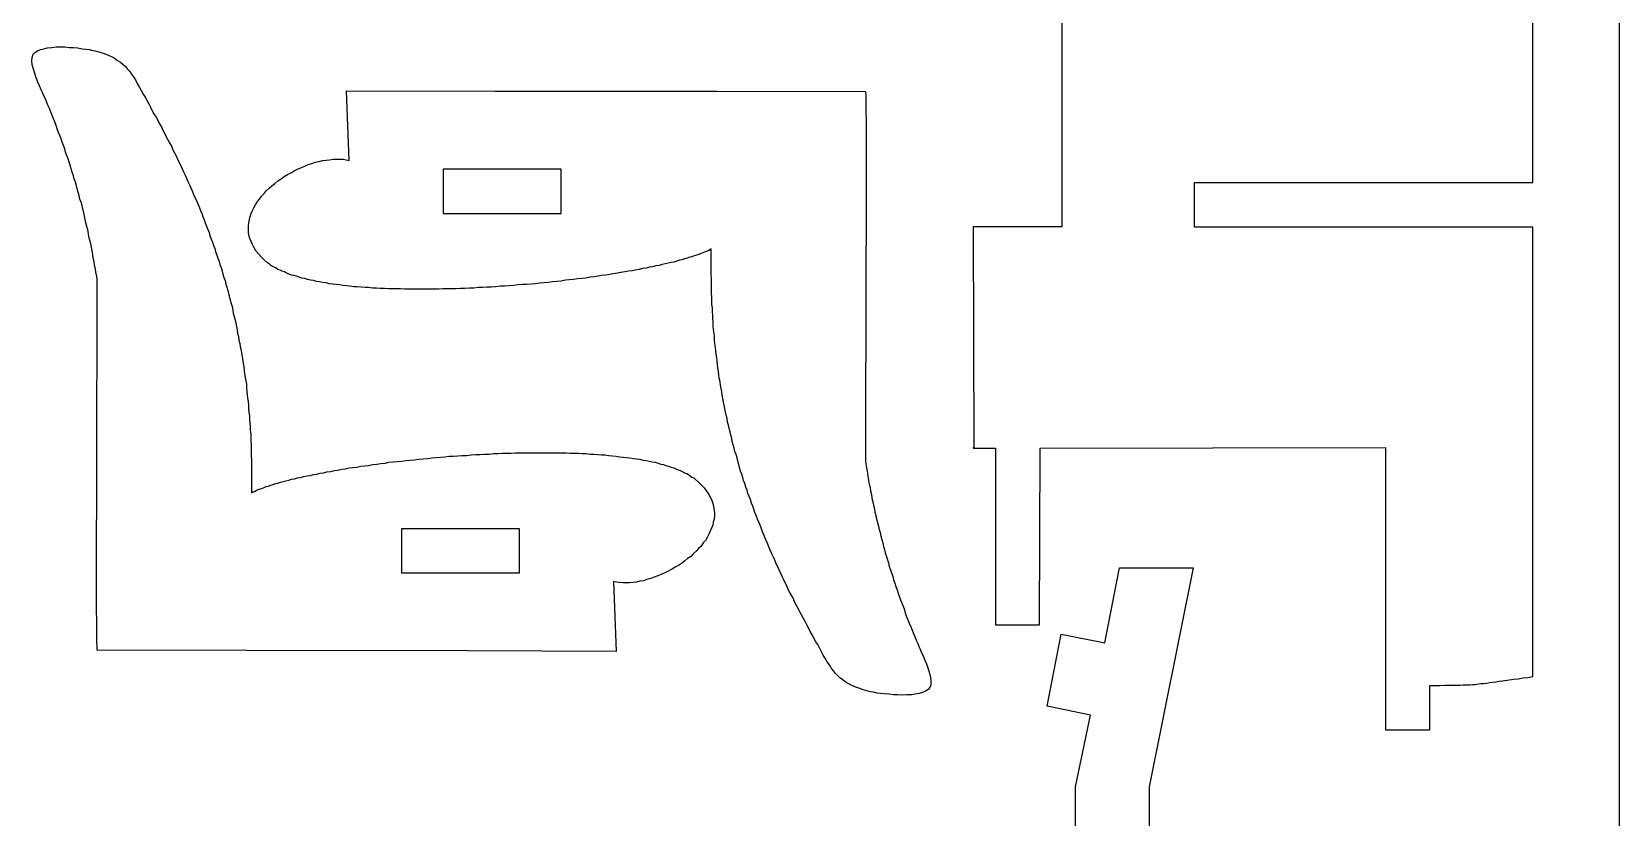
# Model space of a CAD drawing. Extents: x 11 to 591, y 39 to 419.
# Drawn here: x 209.7 to 301.2, y 324.5 to 369.8 of the extents above; entities that cross this region are included whole.
import ezdxf

# ---------------------------------------------------------------- set-up
doc = ezdxf.new("R2010")
doc.units = 0
doc.layers.get('0').update_dxf_attribs({"linetype": 'CONTINUOUS'})

msp = doc.modelspace()

# ---------------------------------------------------------------- linework, layer by layer
at = {"color": 5}
msp.add_line((301.215419, 418.930266), (301.215419, 38.955266), dxfattribs=at)
at = {"color": 3}
for p, q in [((269.065419, 386.580266), (269.065419, 358.530266)), ((296.240419, 361.080266), (296.240419, 384.005266)), ((209.665419, 368.105266), (209.690419, 368.305266)), ((209.690419, 367.880266), (209.665419, 368.105266)), ((209.690419, 368.305266), (209.740419, 368.480266)), ((209.740419, 368.480266), (209.840419, 368.580266)), ((209.840419, 368.580266), (209.990419, 368.680266)), ((209.990419, 368.680266), (210.165419, 368.755266)), ((210.165419, 368.755266), (210.365419, 368.805266)), ((210.365419, 368.805266), (210.565419, 368.855266)), ((210.565419, 368.855266), (210.815419, 368.880266)), ((210.815419, 368.880266), (211.065419, 368.905266)), ((211.065419, 368.905266), (211.315419, 368.905266)), ((211.315419, 368.905266), (211.565419, 368.905266)), ((211.565419, 368.905266), (211.815419, 368.880266)), ((211.815419, 368.880266), (212.065419, 368.880266)), ((212.065419, 368.880266), (212.315419, 368.855266)), ((212.315419, 368.855266), (212.565419, 368.805266)), ((212.565419, 368.805266), (212.790419, 368.780266)), ((212.790419, 368.780266), (212.990419, 368.755266)), ((212.990419, 368.755266), (213.165419, 368.705266)), ((213.165419, 368.705266), (213.315419, 368.680266)), ((213.315419, 368.680266), (213.590419, 368.605266)), ((213.590419, 368.605266), (213.840419, 368.530266)), ((213.840419, 368.530266), (214.065419, 368.430266)), ((214.065419, 368.430266), (214.265419, 368.355266)), ((214.265419, 368.355266), (214.440419, 368.255266)), ((214.440419, 368.255266), (214.615419, 368.130266)), ((214.615419, 368.130266), (214.790419, 368.030266)), ((209.765419, 367.630266), (209.690419, 367.880266)), ((209.840419, 367.380266), (209.765419, 367.630266)), ((209.915419, 367.130266), (209.840419, 367.380266)), ((210.015419, 366.880266), (209.915419, 367.130266)), ((214.790419, 368.030266), (214.915419, 367.905266)), ((214.915419, 367.905266), (215.065419, 367.780266)), ((215.065419, 367.780266), (215.190419, 367.630266)), ((215.190419, 367.630266), (215.315419, 367.480266)), ((215.315419, 367.480266), (215.415419, 367.330266)), ((215.415419, 367.330266), (215.540419, 367.180266)), ((215.540419, 367.180266), (215.640419, 367.005266)), ((210.115419, 366.655266), (210.015419, 366.880266)), ((210.215419, 366.430266), (210.115419, 366.655266)), ((210.290419, 366.280266), (210.215419, 366.430266)), ((210.340419, 366.130266), (210.290419, 366.280266)), ((215.640419, 367.005266), (215.740419, 366.805266)), ((215.740419, 366.805266), (215.865419, 366.605266)), ((215.865419, 366.605266), (216.090419, 366.180266)), ((227.965419, 362.355266), (227.815419, 366.380266)), ((227.815419, 366.380266), (236.390419, 366.355266)), ((236.390419, 366.355266), (249.165419, 366.355266)), ((249.165419, 366.355266), (257.740419, 366.330266)), ((257.740419, 366.330266), (257.765419, 366.105266)), ((210.440419, 365.955266), (210.340419, 366.130266)), ((210.515419, 365.755266), (210.440419, 365.955266)), ((210.590419, 365.555266), (210.515419, 365.755266)), ((210.690419, 365.355266), (210.590419, 365.555266)), ((210.765419, 365.155266), (210.690419, 365.355266)), ((216.090419, 366.180266), (216.215419, 366.005266)), ((216.215419, 366.005266), (216.315419, 365.805266)), ((216.315419, 365.805266), (216.415419, 365.630266)), ((216.415419, 365.630266), (216.515419, 365.430266)), ((216.515419, 365.430266), (216.615419, 365.230266)), ((257.765419, 366.105266), (257.765419, 365.880266)), ((257.765419, 365.880266), (257.765419, 365.680266)), ((257.765419, 365.680266), (257.765419, 365.480266)), ((257.765419, 365.480266), (257.765419, 365.255266)), ((210.840419, 364.955266), (210.765419, 365.155266)), ((210.915419, 364.755266), (210.840419, 364.955266)), ((210.990419, 364.580266), (210.915419, 364.755266)), ((211.065419, 364.380266), (210.990419, 364.580266)), ((211.140419, 364.180266), (211.065419, 364.380266)), ((216.615419, 365.230266), (216.715419, 365.055266)), ((216.715419, 365.055266), (216.840419, 364.855266)), ((216.840419, 364.855266), (216.940419, 364.680266)), ((216.940419, 364.680266), (217.040419, 364.480266)), ((217.040419, 364.480266), (217.140419, 364.305266)), ((257.765419, 365.255266), (257.765419, 365.055266)), ((257.765419, 365.055266), (257.790419, 364.855266)), ((257.790419, 364.855266), (257.790419, 364.630266)), ((257.790419, 364.630266), (257.790419, 364.430266)), ((257.790419, 364.430266), (257.790419, 364.230266)), ((211.215419, 363.980266), (211.140419, 364.180266)), ((211.290419, 363.805266), (211.215419, 363.980266)), ((211.365419, 363.605266), (211.290419, 363.805266)), ((211.415419, 363.405266), (211.365419, 363.605266)), ((217.140419, 364.305266), (217.215419, 364.105266)), ((217.215419, 364.105266), (217.315419, 363.930266)), ((217.315419, 363.930266), (217.415419, 363.730266)), ((217.415419, 363.730266), (217.515419, 363.555266)), ((217.515419, 363.555266), (217.615419, 363.380266)), ((257.790419, 364.230266), (257.790419, 364.005266)), ((257.790419, 364.005266), (257.790419, 363.805266)), ((257.790419, 363.805266), (257.790419, 363.605266)), ((257.790419, 363.605266), (257.790419, 363.380266)), ((211.490419, 363.230266), (211.415419, 363.405266)), ((211.565419, 363.030266), (211.490419, 363.230266)), ((211.615419, 362.830266), (211.565419, 363.030266)), ((211.690419, 362.655266), (211.615419, 362.830266)), ((211.765419, 362.455266), (211.690419, 362.655266)), ((217.615419, 363.380266), (217.715419, 363.180266)), ((217.715419, 363.180266), (217.790419, 363.005266)), ((217.790419, 363.005266), (217.890419, 362.805266)), ((217.890419, 362.805266), (217.990419, 362.630266)), ((217.990419, 362.630266), (218.065419, 362.430266)), ((257.790419, 363.380266), (257.790419, 363.180266)), ((257.790419, 363.180266), (257.790419, 362.755266)), ((257.790419, 362.755266), (257.790419, 362.355266)), ((211.815419, 362.255266), (211.765419, 362.455266)), ((211.890419, 362.080266), (211.815419, 362.255266)), ((211.940419, 361.880266), (211.890419, 362.080266)), ((211.990419, 361.680266), (211.940419, 361.880266)), ((212.065419, 361.480266), (211.990419, 361.680266)), ((218.065419, 362.430266), (218.165419, 362.255266)), ((218.165419, 362.255266), (218.240419, 362.080266)), ((218.240419, 362.080266), (218.340419, 361.880266)), ((218.340419, 361.880266), (218.415419, 361.705266)), ((218.415419, 361.705266), (218.515419, 361.505266)), ((224.415419, 361.555266), (224.615419, 361.655266)), ((224.615419, 361.655266), (224.790419, 361.755266)), ((224.790419, 361.755266), (224.990419, 361.855266)), ((224.990419, 361.855266), (225.215419, 361.955266)), ((225.215419, 361.955266), (225.415419, 362.030266)), ((225.415419, 362.030266), (225.615419, 362.130266)), ((225.615419, 362.130266), (225.815419, 362.180266)), ((225.815419, 362.180266), (226.015419, 362.255266)), ((226.015419, 362.255266), (226.240419, 362.305266)), ((226.240419, 362.305266), (226.440419, 362.355266)), ((226.440419, 362.355266), (226.640419, 362.380266)), ((226.640419, 362.380266), (226.840419, 362.405266)), ((226.840419, 362.405266), (227.040419, 362.430266)), ((227.040419, 362.430266), (227.240419, 362.430266)), ((227.240419, 362.430266), (227.415419, 362.430266)), ((227.415419, 362.430266), (227.615419, 362.430266)), ((227.615419, 362.430266), (227.790419, 362.405266)), ((227.790419, 362.405266), (227.965419, 362.355266)), ((257.790419, 362.355266), (257.790419, 362.130266)), ((257.790419, 362.130266), (257.790419, 361.705266)), ((257.790419, 361.705266), (257.790419, 361.305266)), ((212.115419, 361.305266), (212.065419, 361.480266)), ((212.190419, 361.105266), (212.115419, 361.305266)), ((212.240419, 360.905266), (212.190419, 361.105266)), ((212.290419, 360.730266), (212.240419, 360.905266)), ((212.340419, 360.530266), (212.290419, 360.730266)), ((218.515419, 361.505266), (218.590419, 361.330266)), ((218.590419, 361.330266), (218.665419, 361.155266)), ((218.665419, 361.155266), (218.765419, 360.955266)), ((218.765419, 360.955266), (218.840419, 360.780266)), ((218.840419, 360.780266), (218.915419, 360.605266)), ((223.190419, 360.605266), (223.365419, 360.755266)), ((223.365419, 360.755266), (223.515419, 360.905266)), ((223.515419, 360.905266), (223.690419, 361.030266)), ((223.690419, 361.030266), (223.865419, 361.180266)), ((223.865419, 361.180266), (224.040419, 361.305266)), ((224.040419, 361.305266), (224.215419, 361.430266)), ((224.215419, 361.430266), (224.415419, 361.555266)), ((257.790419, 361.305266), (257.790419, 360.680266)), ((276.715419, 358.505266), (276.715419, 361.080266)), ((276.715419, 361.080266), (296.240419, 361.080266)), ((212.390419, 360.330266), (212.340419, 360.530266)), ((212.440419, 360.130266), (212.390419, 360.330266)), ((212.515419, 359.955266), (212.440419, 360.130266)), ((212.565419, 359.755266), (212.515419, 359.955266)), ((218.915419, 360.605266), (218.990419, 360.405266)), ((218.990419, 360.405266), (219.065419, 360.230266)), ((219.065419, 360.230266), (219.165419, 360.055266)), ((219.165419, 360.055266), (219.240419, 359.855266)), ((219.240419, 359.855266), (219.315419, 359.680266)), ((222.465419, 359.630266), (222.565419, 359.805266)), ((222.565419, 359.805266), (222.665419, 359.980266)), ((222.665419, 359.980266), (222.790419, 360.130266)), ((222.790419, 360.130266), (222.915419, 360.305266)), ((222.915419, 360.305266), (223.065419, 360.455266)), ((223.065419, 360.455266), (223.190419, 360.605266)), ((257.790419, 360.680266), (257.790419, 359.830266)), ((257.790419, 359.830266), (257.790419, 357.755266)), ((212.615419, 359.555266), (212.565419, 359.755266)), ((212.665419, 359.355266), (212.615419, 359.555266)), ((212.715419, 359.155266), (212.665419, 359.355266)), ((212.740419, 358.955266), (212.715419, 359.155266)), ((212.790419, 358.755266), (212.740419, 358.955266)), ((219.315419, 359.680266), (219.390419, 359.480266)), ((219.390419, 359.480266), (219.465419, 359.305266)), ((219.465419, 359.305266), (219.540419, 359.130266)), ((219.540419, 359.130266), (219.615419, 358.930266)), ((219.615419, 358.930266), (219.665419, 358.755266)), ((222.190419, 358.755266), (222.215419, 358.955266)), ((222.215419, 358.955266), (222.265419, 359.130266)), ((222.265419, 359.130266), (222.315419, 359.305266)), ((222.315419, 359.305266), (222.390419, 359.480266)), ((222.390419, 359.480266), (222.465419, 359.630266)), ((212.840419, 358.555266), (212.790419, 358.755266)), ((212.890419, 358.355266), (212.840419, 358.555266)), ((212.940419, 358.155266), (212.890419, 358.355266)), ((212.965419, 357.955266), (212.940419, 358.155266)), ((219.665419, 358.755266), (219.740419, 358.580266)), ((219.740419, 358.580266), (219.815419, 358.380266)), ((219.815419, 358.380266), (219.890419, 358.205266)), ((219.890419, 358.205266), (219.940419, 358.030266)), ((219.940419, 358.030266), (220.015419, 357.830266)), ((222.165419, 358.580266), (222.190419, 358.755266)), ((222.165419, 358.405266), (222.165419, 358.580266)), ((222.165419, 358.230266), (222.165419, 358.405266)), ((222.190419, 358.055266), (222.165419, 358.230266)), ((222.240419, 357.855266), (222.190419, 358.055266)), ((269.065419, 358.530266), (263.965419, 358.530266)), ((263.965419, 358.530266), (263.990419, 345.805266)), ((296.240419, 358.505266), (276.715419, 358.505266)), ((296.240419, 332.605266), (296.240419, 358.505266)), ((213.015419, 357.755266), (212.965419, 357.955266)), ((213.065419, 357.555266), (213.015419, 357.755266)), ((213.115419, 357.355266), (213.065419, 357.555266)), ((213.140419, 357.155266), (213.115419, 357.355266)), ((213.190419, 356.930266), (213.140419, 357.155266)), ((220.015419, 357.830266), (220.090419, 357.655266)), ((220.090419, 357.655266), (220.140419, 357.455266)), ((220.140419, 357.455266), (220.215419, 357.280266)), ((220.215419, 357.280266), (220.265419, 357.105266)), ((220.265419, 357.105266), (220.340419, 356.905266)), ((222.315419, 357.680266), (222.240419, 357.855266)), ((222.390419, 357.505266), (222.315419, 357.680266)), ((222.490419, 357.330266), (222.390419, 357.505266)), ((222.590419, 357.155266), (222.490419, 357.330266)), ((222.740419, 356.980266), (222.590419, 357.155266)), ((248.465419, 357.080266), (248.365419, 357.030266)), ((248.565419, 357.105266), (248.465419, 357.080266)), ((248.665419, 357.155266), (248.565419, 357.105266)), ((248.765419, 357.205266), (248.665419, 357.155266)), ((248.840419, 357.255266), (248.765419, 357.205266)), ((248.840419, 356.855266), (248.840419, 357.255266)), ((257.790419, 357.755266), (257.765419, 357.130266)), ((257.765419, 357.130266), (257.765419, 356.705266)), ((213.215419, 356.730266), (213.190419, 356.930266)), ((213.265419, 356.530266), (213.215419, 356.730266)), ((213.290419, 356.305266), (213.265419, 356.530266)), ((213.340419, 356.105266), (213.290419, 356.305266)), ((220.340419, 356.905266), (220.390419, 356.730266)), ((220.390419, 356.730266), (220.465419, 356.530266)), ((220.465419, 356.530266), (220.515419, 356.355266)), ((220.515419, 356.355266), (220.590419, 356.180266)), ((220.590419, 356.180266), (220.640419, 355.980266)), ((222.890419, 356.805266), (222.740419, 356.980266)), ((223.065419, 356.630266), (222.890419, 356.805266)), ((223.265419, 356.455266), (223.065419, 356.630266)), ((223.365419, 356.405266), (223.265419, 356.455266)), ((223.440419, 356.330266), (223.365419, 356.405266)), ((223.540419, 356.255266), (223.440419, 356.330266)), ((223.640419, 356.205266), (223.540419, 356.255266)), ((223.765419, 356.155266), (223.640419, 356.205266)), ((223.865419, 356.080266), (223.765419, 356.155266)), ((244.890419, 356.130266), (244.690419, 356.080266)), ((245.090419, 356.155266), (244.890419, 356.130266)), ((245.290419, 356.205266), (245.090419, 356.155266)), ((245.465419, 356.230266), (245.290419, 356.205266)), ((245.665419, 356.280266), (245.465419, 356.230266)), ((245.840419, 356.305266), (245.665419, 356.280266)), ((246.015419, 356.355266), (245.840419, 356.305266)), ((246.190419, 356.405266), (246.015419, 356.355266)), ((246.365419, 356.430266), (246.190419, 356.405266)), ((246.540419, 356.480266), (246.365419, 356.430266)), ((246.690419, 356.505266), (246.540419, 356.480266)), ((246.865419, 356.555266), (246.690419, 356.505266)), ((247.015419, 356.605266), (246.865419, 356.555266)), ((247.165419, 356.630266), (247.015419, 356.605266)), ((247.315419, 356.680266), (247.165419, 356.630266)), ((247.465419, 356.730266), (247.315419, 356.680266)), ((247.615419, 356.780266), (247.465419, 356.730266)), ((247.740419, 356.805266), (247.615419, 356.780266)), ((247.865419, 356.855266), (247.740419, 356.805266)), ((248.015419, 356.905266), (247.865419, 356.855266)), ((248.115419, 356.930266), (248.015419, 356.905266)), ((248.240419, 356.980266), (248.115419, 356.930266)), ((248.365419, 357.030266), (248.240419, 356.980266)), ((248.840419, 356.630266), (248.840419, 356.855266)), ((248.840419, 356.430266), (248.840419, 356.630266)), ((248.840419, 356.205266), (248.840419, 356.430266)), ((248.840419, 355.980266), (248.840419, 356.205266)), ((257.765419, 356.505266), (257.740419, 344.980266)), ((257.765419, 356.705266), (257.765419, 356.505266)), ((213.365419, 355.905266), (213.340419, 356.105266)), ((213.415419, 355.680266), (213.365419, 355.905266)), ((213.440419, 355.480266), (213.415419, 355.680266)), ((213.415419, 343.955266), (213.440419, 355.480266)), ((220.640419, 355.980266), (220.690419, 355.805266)), ((220.690419, 355.805266), (220.740419, 355.605266)), ((220.740419, 355.605266), (220.815419, 355.430266)), ((220.815419, 355.430266), (220.865419, 355.230266)), ((220.865419, 355.230266), (220.915419, 355.055266)), ((223.990419, 356.030266), (223.865419, 356.080266)), ((224.115419, 355.980266), (223.990419, 356.030266)), ((224.240419, 355.930266), (224.115419, 355.980266)), ((224.365419, 355.855266), (224.240419, 355.930266)), ((224.515419, 355.805266), (224.365419, 355.855266)), ((224.640419, 355.755266), (224.515419, 355.805266)), ((224.790419, 355.730266), (224.640419, 355.755266)), ((224.940419, 355.680266), (224.790419, 355.730266)), ((225.090419, 355.630266), (224.940419, 355.680266)), ((225.240419, 355.580266), (225.090419, 355.630266)), ((225.415419, 355.555266), (225.240419, 355.580266)), ((225.565419, 355.505266), (225.415419, 355.555266)), ((225.740419, 355.455266), (225.565419, 355.505266)), ((225.915419, 355.430266), (225.740419, 355.455266)), ((226.090419, 355.380266), (225.915419, 355.430266)), ((226.265419, 355.355266), (226.090419, 355.380266)), ((226.440419, 355.330266), (226.265419, 355.355266)), ((226.640419, 355.305266), (226.440419, 355.330266)), ((226.815419, 355.255266), (226.640419, 355.305266)), ((227.015419, 355.230266), (226.815419, 355.255266)), ((227.215419, 355.205266), (227.015419, 355.230266)), ((238.465419, 355.230266), (238.190419, 355.205266)), ((238.715419, 355.255266), (238.465419, 355.230266)), ((238.965419, 355.280266), (238.715419, 355.255266)), ((239.215419, 355.305266), (238.965419, 355.280266)), ((239.440419, 355.330266), (239.215419, 355.305266)), ((239.690419, 355.355266), (239.440419, 355.330266)), ((239.940419, 355.380266), (239.690419, 355.355266)), ((240.190419, 355.405266), (239.940419, 355.380266)), ((240.440419, 355.455266), (240.190419, 355.405266)), ((240.665419, 355.480266), (240.440419, 355.455266)), ((240.915419, 355.505266), (240.665419, 355.480266)), ((241.165419, 355.530266), (240.915419, 355.505266)), ((241.390419, 355.555266), (241.165419, 355.530266)), ((241.615419, 355.580266), (241.390419, 355.555266)), ((241.865419, 355.630266), (241.615419, 355.580266)), ((242.090419, 355.655266), (241.865419, 355.630266)), ((242.315419, 355.680266), (242.090419, 355.655266)), ((242.540419, 355.730266), (242.315419, 355.680266)), ((242.765419, 355.755266), (242.540419, 355.730266)), ((242.990419, 355.780266), (242.765419, 355.755266)), ((243.215419, 355.830266), (242.990419, 355.780266)), ((243.440419, 355.855266), (243.215419, 355.830266)), ((243.640419, 355.905266), (243.440419, 355.855266)), ((243.865419, 355.930266), (243.640419, 355.905266)), ((244.065419, 355.980266), (243.865419, 355.930266)), ((244.290419, 356.005266), (244.065419, 355.980266)), ((244.490419, 356.030266), (244.290419, 356.005266)), ((244.690419, 356.080266), (244.490419, 356.030266)), ((248.840419, 355.780266), (248.840419, 355.980266)), ((248.865419, 355.555266), (248.840419, 355.780266)), ((248.865419, 355.330266), (248.865419, 355.555266)), ((248.865419, 355.130266), (248.865419, 355.330266)), ((220.915419, 355.055266), (220.965419, 354.855266)), ((220.965419, 354.855266), (221.015419, 354.680266)), ((221.015419, 354.680266), (221.065419, 354.480266)), ((221.065419, 354.480266), (221.115419, 354.305266)), ((221.115419, 354.305266), (221.165419, 354.105266)), ((227.415419, 355.180266), (227.215419, 355.205266)), ((227.615419, 355.155266), (227.415419, 355.180266)), ((227.815419, 355.130266), (227.615419, 355.155266)), ((228.015419, 355.105266), (227.815419, 355.130266)), ((228.240419, 355.080266), (228.015419, 355.105266)), ((228.440419, 355.080266), (228.240419, 355.080266)), ((228.665419, 355.055266), (228.440419, 355.080266)), ((228.890419, 355.030266), (228.665419, 355.055266)), ((229.090419, 355.030266), (228.890419, 355.030266)), ((229.315419, 355.005266), (229.090419, 355.030266)), ((229.540419, 355.005266), (229.315419, 355.005266)), ((229.765419, 354.980266), (229.540419, 355.005266)), ((230.015419, 354.980266), (229.765419, 354.980266)), ((230.240419, 354.955266), (230.015419, 354.980266)), ((230.465419, 354.955266), (230.240419, 354.955266)), ((230.715419, 354.955266), (230.465419, 354.955266)), ((230.940419, 354.955266), (230.715419, 354.955266)), ((231.190419, 354.930266), (230.940419, 354.955266)), ((231.415419, 354.930266), (231.190419, 354.930266)), ((231.665419, 354.930266), (231.415419, 354.930266)), ((231.915419, 354.930266), (231.665419, 354.930266)), ((232.140419, 354.930266), (231.915419, 354.930266)), ((232.390419, 354.930266), (232.140419, 354.930266)), ((232.640419, 354.930266), (232.390419, 354.930266)), ((232.890419, 354.930266), (232.640419, 354.930266)), ((233.140419, 354.930266), (232.890419, 354.930266)), ((233.390419, 354.955266), (233.140419, 354.930266)), ((233.640419, 354.955266), (233.390419, 354.955266)), ((233.890419, 354.955266), (233.640419, 354.955266)), ((234.140419, 354.955266), (233.890419, 354.955266)), ((234.390419, 354.980266), (234.140419, 354.955266)), ((234.640419, 354.980266), (234.390419, 354.980266)), ((234.890419, 355.005266), (234.640419, 354.980266)), ((235.165419, 355.005266), (234.890419, 355.005266)), ((235.415419, 355.030266), (235.165419, 355.005266)), ((235.665419, 355.030266), (235.415419, 355.030266)), ((235.915419, 355.055266), (235.665419, 355.030266)), ((236.165419, 355.055266), (235.915419, 355.055266)), ((236.415419, 355.080266), (236.165419, 355.055266)), ((236.690419, 355.105266), (236.415419, 355.080266)), ((236.940419, 355.105266), (236.690419, 355.105266)), ((237.190419, 355.130266), (236.940419, 355.105266)), ((237.440419, 355.155266), (237.190419, 355.130266)), ((237.690419, 355.180266), (237.440419, 355.155266)), ((237.940419, 355.205266), (237.690419, 355.180266)), ((238.190419, 355.205266), (237.940419, 355.205266)), ((248.865419, 354.905266), (248.865419, 355.130266)), ((248.865419, 354.705266), (248.865419, 354.905266)), ((248.890419, 354.480266), (248.865419, 354.705266)), ((248.890419, 354.280266), (248.890419, 354.480266)), ((221.165419, 354.105266), (221.215419, 353.930266)), ((221.215419, 353.930266), (221.265419, 353.730266)), ((221.265419, 353.730266), (221.290419, 353.530266)), ((221.290419, 353.530266), (221.340419, 353.355266)), ((248.890419, 354.055266), (248.890419, 354.280266)), ((248.915419, 353.855266), (248.890419, 354.055266)), ((248.915419, 353.655266), (248.915419, 353.855266)), ((248.940419, 353.430266), (248.915419, 353.655266)), ((248.940419, 353.230266), (248.940419, 353.430266)), ((221.340419, 353.355266), (221.390419, 353.155266)), ((221.390419, 353.155266), (221.440419, 352.980266)), ((221.440419, 352.980266), (221.465419, 352.780266)), ((221.465419, 352.780266), (221.515419, 352.580266)), ((221.515419, 352.580266), (221.540419, 352.405266)), ((248.965419, 353.030266), (248.940419, 353.230266)), ((248.965419, 352.805266), (248.965419, 353.030266)), ((248.990419, 352.605266), (248.965419, 352.805266)), ((249.015419, 352.405266), (248.990419, 352.605266)), ((221.540419, 352.405266), (221.590419, 352.205266)), ((221.590419, 352.205266), (221.615419, 352.005266)), ((221.615419, 352.005266), (221.665419, 351.805266)), ((221.665419, 351.805266), (221.690419, 351.630266)), ((221.690419, 351.630266), (221.740419, 351.430266)), ((249.040419, 352.205266), (249.015419, 352.405266)), ((249.040419, 352.005266), (249.040419, 352.205266)), ((249.065419, 351.805266), (249.040419, 352.005266)), ((249.090419, 351.580266), (249.065419, 351.805266)), ((249.115419, 351.380266), (249.090419, 351.580266)), ((221.740419, 351.430266), (221.765419, 351.230266)), ((221.765419, 351.230266), (221.790419, 351.030266)), ((221.790419, 351.030266), (221.840419, 350.830266)), ((221.840419, 350.830266), (221.865419, 350.655266)), ((221.865419, 350.655266), (221.890419, 350.455266)), ((249.140419, 351.180266), (249.115419, 351.380266)), ((249.165419, 350.980266), (249.140419, 351.180266)), ((249.190419, 350.780266), (249.165419, 350.980266)), ((249.215419, 350.580266), (249.190419, 350.780266)), ((221.890419, 350.455266), (221.915419, 350.255266)), ((221.915419, 350.255266), (221.940419, 350.055266)), ((221.940419, 350.055266), (221.965419, 349.855266)), ((221.965419, 349.855266), (222.015419, 349.655266)), ((249.240419, 350.380266), (249.215419, 350.580266)), ((249.265419, 350.205266), (249.240419, 350.380266)), ((249.290419, 350.005266), (249.265419, 350.205266)), ((249.315419, 349.805266), (249.290419, 350.005266)), ((249.365419, 349.605266), (249.315419, 349.805266)), ((222.015419, 349.655266), (222.040419, 349.455266)), ((222.040419, 349.455266), (222.040419, 349.255266)), ((222.040419, 349.255266), (222.065419, 349.055266)), ((222.065419, 349.055266), (222.090419, 348.855266)), ((222.090419, 348.855266), (222.115419, 348.655266)), ((249.390419, 349.405266), (249.365419, 349.605266)), ((249.415419, 349.205266), (249.390419, 349.405266)), ((249.465419, 349.030266), (249.415419, 349.205266)), ((249.490419, 348.830266), (249.465419, 349.030266)), ((249.515419, 348.630266), (249.490419, 348.830266)), ((222.115419, 348.655266), (222.140419, 348.455266)), ((222.140419, 348.455266), (222.165419, 348.255266)), ((222.165419, 348.255266), (222.165419, 348.030266)), ((222.165419, 348.030266), (222.190419, 347.830266)), ((249.565419, 348.430266), (249.515419, 348.630266)), ((249.590419, 348.255266), (249.565419, 348.430266)), ((249.640419, 348.055266), (249.590419, 348.255266)), ((249.665419, 347.855266), (249.640419, 348.055266)), ((222.190419, 347.830266), (222.215419, 347.630266)), ((222.215419, 347.630266), (222.215419, 347.430266)), ((222.215419, 347.430266), (222.240419, 347.205266)), ((222.240419, 347.205266), (222.265419, 347.005266)), ((222.265419, 347.005266), (222.265419, 346.805266)), ((249.715419, 347.680266), (249.665419, 347.855266)), ((249.765419, 347.480266), (249.715419, 347.680266)), ((249.790419, 347.280266), (249.765419, 347.480266)), ((249.840419, 347.105266), (249.790419, 347.280266)), ((249.890419, 346.905266), (249.840419, 347.105266)), ((222.265419, 346.805266), (222.290419, 346.580266)), ((222.290419, 346.580266), (222.290419, 346.380266)), ((222.290419, 346.380266), (222.290419, 346.180266)), ((222.290419, 346.180266), (222.315419, 345.955266)), ((249.940419, 346.705266), (249.890419, 346.905266)), ((249.990419, 346.530266), (249.940419, 346.705266)), ((250.040419, 346.330266), (249.990419, 346.530266)), ((250.065419, 346.155266), (250.040419, 346.330266)), ((250.115419, 345.955266), (250.065419, 346.155266)), ((222.315419, 345.955266), (222.315419, 345.755266)), ((222.315419, 345.755266), (222.315419, 345.530266)), ((222.315419, 345.530266), (222.315419, 345.330266)), ((222.315419, 345.330266), (222.340419, 345.105266)), ((231.990419, 345.130266), (232.240419, 345.155266)), ((232.240419, 345.155266), (232.490419, 345.180266)), ((232.490419, 345.180266), (232.740419, 345.205266)), ((232.740419, 345.205266), (232.990419, 345.230266)), ((232.990419, 345.230266), (233.240419, 345.255266)), ((233.240419, 345.255266), (233.490419, 345.280266)), ((233.490419, 345.280266), (233.740419, 345.305266)), ((233.740419, 345.305266), (233.990419, 345.305266)), ((233.990419, 345.305266), (234.240419, 345.330266)), ((234.240419, 345.330266), (234.490419, 345.355266)), ((234.490419, 345.355266), (234.765419, 345.355266)), ((234.765419, 345.355266), (235.015419, 345.380266)), ((235.015419, 345.380266), (235.265419, 345.405266)), ((235.265419, 345.405266), (235.515419, 345.405266)), ((235.515419, 345.405266), (235.765419, 345.430266)), ((235.765419, 345.430266), (236.040419, 345.430266)), ((236.040419, 345.430266), (236.290419, 345.455266)), ((236.290419, 345.455266), (236.540419, 345.455266)), ((236.540419, 345.455266), (236.790419, 345.480266)), ((236.790419, 345.480266), (237.040419, 345.480266)), ((237.040419, 345.480266), (237.290419, 345.480266)), ((237.290419, 345.480266), (237.540419, 345.505266)), ((237.540419, 345.505266), (237.790419, 345.505266)), ((237.790419, 345.505266), (238.040419, 345.505266)), ((238.040419, 345.505266), (238.290419, 345.505266)), ((238.290419, 345.505266), (238.540419, 345.505266)), ((238.540419, 345.505266), (238.790419, 345.505266)), ((238.790419, 345.505266), (239.040419, 345.505266)), ((239.040419, 345.505266), (239.290419, 345.505266)), ((239.290419, 345.505266), (239.515419, 345.505266)), ((239.515419, 345.505266), (239.765419, 345.505266)), ((239.765419, 345.505266), (240.015419, 345.505266)), ((240.015419, 345.505266), (240.240419, 345.505266)), ((240.240419, 345.505266), (240.490419, 345.505266)), ((240.490419, 345.505266), (240.715419, 345.480266)), ((240.715419, 345.480266), (240.940419, 345.480266)), ((240.940419, 345.480266), (241.190419, 345.480266)), ((241.190419, 345.480266), (241.415419, 345.455266)), ((241.415419, 345.455266), (241.640419, 345.455266)), ((241.640419, 345.455266), (241.865419, 345.430266)), ((241.865419, 345.430266), (242.090419, 345.430266)), ((242.090419, 345.430266), (242.315419, 345.405266)), ((242.315419, 345.405266), (242.515419, 345.380266)), ((242.515419, 345.380266), (242.740419, 345.380266)), ((242.740419, 345.380266), (242.940419, 345.355266)), ((242.940419, 345.355266), (243.165419, 345.330266)), ((243.165419, 345.330266), (243.365419, 345.305266)), ((243.365419, 345.305266), (243.565419, 345.280266)), ((243.565419, 345.280266), (243.765419, 345.255266)), ((243.765419, 345.255266), (243.965419, 345.230266)), ((243.965419, 345.230266), (244.165419, 345.205266)), ((244.165419, 345.205266), (244.365419, 345.180266)), ((244.365419, 345.180266), (244.540419, 345.155266)), ((244.540419, 345.155266), (244.740419, 345.130266)), ((250.165419, 345.780266), (250.115419, 345.955266)), ((250.215419, 345.580266), (250.165419, 345.780266)), ((250.290419, 345.405266), (250.215419, 345.580266)), ((250.340419, 345.205266), (250.290419, 345.405266)), ((250.390419, 345.030266), (250.340419, 345.205266)), ((263.990419, 345.805266), (263.965419, 345.805266)), ((263.965419, 345.805266), (263.965419, 345.780266)), ((263.965419, 345.780266), (265.240419, 345.780266)), ((265.240419, 345.780266), (265.240419, 335.580266)), ((267.790419, 335.580266), (267.815419, 345.780266)), ((267.815419, 345.780266), (287.740419, 345.805266)), ((287.740419, 345.805266), (287.740419, 329.530266)), ((222.340419, 345.105266), (222.340419, 344.880266)), ((222.340419, 344.880266), (222.340419, 344.680266)), ((222.340419, 344.680266), (222.340419, 344.455266)), ((222.340419, 344.455266), (222.340419, 344.230266)), ((222.340419, 344.230266), (222.340419, 344.030266)), ((225.715419, 344.205266), (225.915419, 344.255266)), ((225.915419, 344.255266), (226.090419, 344.280266)), ((226.090419, 344.280266), (226.290419, 344.330266)), ((226.290419, 344.330266), (226.490419, 344.355266)), ((226.490419, 344.355266), (226.690419, 344.405266)), ((226.690419, 344.405266), (226.915419, 344.430266)), ((226.915419, 344.430266), (227.115419, 344.480266)), ((227.115419, 344.480266), (227.315419, 344.505266)), ((227.315419, 344.505266), (227.540419, 344.555266)), ((227.540419, 344.555266), (227.740419, 344.580266)), ((227.740419, 344.580266), (227.965419, 344.630266)), ((227.965419, 344.630266), (228.190419, 344.655266)), ((228.190419, 344.655266), (228.415419, 344.680266)), ((228.415419, 344.680266), (228.640419, 344.730266)), ((228.640419, 344.730266), (228.865419, 344.755266)), ((228.865419, 344.755266), (229.090419, 344.780266)), ((229.090419, 344.780266), (229.315419, 344.830266)), ((229.315419, 344.830266), (229.565419, 344.855266)), ((229.565419, 344.855266), (229.790419, 344.880266)), ((229.790419, 344.880266), (230.040419, 344.905266)), ((230.040419, 344.905266), (230.265419, 344.955266)), ((230.265419, 344.955266), (230.515419, 344.980266)), ((230.515419, 344.980266), (230.740419, 345.005266)), ((230.740419, 345.005266), (230.990419, 345.030266)), ((230.990419, 345.030266), (231.240419, 345.055266)), ((231.240419, 345.055266), (231.490419, 345.080266)), ((231.490419, 345.080266), (231.740419, 345.105266)), ((231.740419, 345.105266), (231.990419, 345.130266)), ((244.740419, 345.130266), (244.915419, 345.080266)), ((244.915419, 345.080266), (245.090419, 345.055266)), ((245.090419, 345.055266), (245.265419, 345.030266)), ((245.265419, 345.030266), (245.440419, 344.980266)), ((245.440419, 344.980266), (245.615419, 344.955266)), ((245.615419, 344.955266), (245.790419, 344.905266)), ((245.790419, 344.905266), (245.940419, 344.855266)), ((245.940419, 344.855266), (246.090419, 344.830266)), ((246.090419, 344.830266), (246.240419, 344.780266)), ((246.240419, 344.780266), (246.390419, 344.730266)), ((246.390419, 344.730266), (246.540419, 344.680266)), ((246.540419, 344.680266), (246.690419, 344.630266)), ((246.690419, 344.630266), (246.815419, 344.580266)), ((246.815419, 344.580266), (246.940419, 344.530266)), ((246.940419, 344.530266), (247.065419, 344.480266)), ((247.065419, 344.480266), (247.190419, 344.430266)), ((247.190419, 344.430266), (247.315419, 344.355266)), ((247.315419, 344.355266), (247.440419, 344.305266)), ((247.440419, 344.305266), (247.540419, 344.255266)), ((247.540419, 344.255266), (247.640419, 344.180266)), ((250.440419, 344.830266), (250.390419, 345.030266)), ((250.490419, 344.655266), (250.440419, 344.830266)), ((250.540419, 344.455266), (250.490419, 344.655266)), ((250.615419, 344.280266), (250.540419, 344.455266)), ((250.665419, 344.080266), (250.615419, 344.280266)), ((257.740419, 344.980266), (257.790419, 344.755266)), ((257.790419, 344.755266), (257.815419, 344.555266)), ((257.815419, 344.555266), (257.865419, 344.330266)), ((257.865419, 344.330266), (257.890419, 344.130266)), ((213.415419, 343.730266), (213.415419, 343.955266)), ((213.415419, 343.330266), (213.415419, 343.730266)), ((213.415419, 342.705266), (213.415419, 343.330266)), ((222.340419, 344.030266), (222.340419, 343.805266)), ((222.340419, 343.805266), (222.340419, 343.580266)), ((222.340419, 343.580266), (222.340419, 343.205266)), ((222.515419, 343.280266), (222.615419, 343.330266)), ((222.615419, 343.330266), (222.715419, 343.380266)), ((222.715419, 343.380266), (222.840419, 343.430266)), ((222.840419, 343.430266), (222.940419, 343.455266)), ((222.940419, 343.455266), (223.065419, 343.505266)), ((223.065419, 343.505266), (223.190419, 343.555266)), ((223.190419, 343.555266), (223.315419, 343.580266)), ((223.315419, 343.580266), (223.440419, 343.630266)), ((223.440419, 343.630266), (223.590419, 343.680266)), ((223.590419, 343.680266), (223.715419, 343.730266)), ((223.715419, 343.730266), (223.865419, 343.755266)), ((223.865419, 343.755266), (224.015419, 343.805266)), ((224.015419, 343.805266), (224.165419, 343.855266)), ((224.165419, 343.855266), (224.315419, 343.880266)), ((224.315419, 343.880266), (224.490419, 343.930266)), ((224.490419, 343.930266), (224.640419, 343.980266)), ((224.640419, 343.980266), (224.815419, 344.005266)), ((224.815419, 344.005266), (224.990419, 344.055266)), ((224.990419, 344.055266), (225.165419, 344.080266)), ((225.165419, 344.080266), (225.340419, 344.130266)), ((225.340419, 344.130266), (225.540419, 344.180266)), ((225.540419, 344.180266), (225.715419, 344.205266)), ((247.640419, 344.180266), (247.740419, 344.105266)), ((247.740419, 344.105266), (247.840419, 344.055266)), ((247.840419, 344.055266), (247.915419, 343.980266)), ((247.915419, 343.980266), (248.115419, 343.805266)), ((248.115419, 343.805266), (248.290419, 343.630266)), ((248.290419, 343.630266), (248.440419, 343.480266)), ((248.440419, 343.480266), (248.590419, 343.280266)), ((250.715419, 343.905266), (250.665419, 344.080266)), ((250.790419, 343.730266), (250.715419, 343.905266)), ((250.840419, 343.530266), (250.790419, 343.730266)), ((250.915419, 343.355266), (250.840419, 343.530266)), ((250.965419, 343.155266), (250.915419, 343.355266)), ((257.890419, 344.130266), (257.915419, 343.930266)), ((257.915419, 343.930266), (257.965419, 343.705266)), ((257.965419, 343.705266), (258.015419, 343.505266)), ((258.015419, 343.505266), (258.040419, 343.305266)), ((213.390419, 340.605266), (213.415419, 342.705266)), ((222.340419, 343.205266), (222.415419, 343.255266)), ((222.415419, 343.255266), (222.515419, 343.280266)), ((248.590419, 343.280266), (248.715419, 343.105266)), ((248.715419, 343.105266), (248.815419, 342.930266)), ((248.815419, 342.930266), (248.890419, 342.755266)), ((248.890419, 342.755266), (248.940419, 342.580266)), ((248.940419, 342.580266), (248.990419, 342.405266)), ((248.990419, 342.405266), (249.015419, 342.205266)), ((251.040419, 342.980266), (250.965419, 343.155266)), ((251.115419, 342.805266), (251.040419, 342.980266)), ((251.165419, 342.605266), (251.115419, 342.805266)), ((251.240419, 342.430266), (251.165419, 342.605266)), ((251.315419, 342.255266), (251.240419, 342.430266)), ((258.040419, 343.305266), (258.090419, 343.105266)), ((258.090419, 343.105266), (258.115419, 342.880266)), ((258.115419, 342.880266), (258.165419, 342.680266)), ((258.165419, 342.680266), (258.215419, 342.480266)), ((258.215419, 342.480266), (258.265419, 342.280266)), ((248.965419, 341.505266), (248.940419, 341.330266)), ((249.015419, 341.680266), (248.965419, 341.505266)), ((249.015419, 342.205266), (249.040419, 342.030266)), ((249.040419, 341.855266), (249.015419, 341.680266)), ((249.040419, 342.030266), (249.040419, 341.855266)), ((251.365419, 342.055266), (251.315419, 342.255266)), ((251.440419, 341.880266), (251.365419, 342.055266)), ((251.515419, 341.680266), (251.440419, 341.880266)), ((251.590419, 341.505266), (251.515419, 341.680266)), ((251.665419, 341.330266), (251.590419, 341.505266)), ((258.265419, 342.280266), (258.290419, 342.080266)), ((258.290419, 342.080266), (258.340419, 341.880266)), ((258.340419, 341.880266), (258.390419, 341.680266)), ((258.390419, 341.680266), (258.440419, 341.480266)), ((213.390419, 339.780266), (213.390419, 340.605266)), ((248.615419, 340.630266), (248.515419, 340.455266)), ((248.715419, 340.805266), (248.615419, 340.630266)), ((248.790419, 340.980266), (248.715419, 340.805266)), ((248.865419, 341.155266), (248.790419, 340.980266)), ((248.940419, 341.330266), (248.865419, 341.155266)), ((251.740419, 341.130266), (251.665419, 341.330266)), ((251.815419, 340.955266), (251.740419, 341.130266)), ((251.890419, 340.780266), (251.815419, 340.955266)), ((251.965419, 340.580266), (251.890419, 340.780266)), ((252.040419, 340.405266), (251.965419, 340.580266)), ((258.440419, 341.480266), (258.490419, 341.280266)), ((258.490419, 341.280266), (258.540419, 341.080266)), ((258.540419, 341.080266), (258.590419, 340.905266)), ((258.590419, 340.905266), (258.640419, 340.705266)), ((258.640419, 340.705266), (258.690419, 340.505266)), ((213.390419, 339.155266), (213.390419, 339.780266)), ((247.815419, 339.680266), (247.665419, 339.530266)), ((247.990419, 339.830266), (247.815419, 339.680266)), ((248.115419, 339.980266), (247.990419, 339.830266)), ((248.265419, 340.130266), (248.115419, 339.980266)), ((248.390419, 340.305266), (248.265419, 340.130266)), ((248.515419, 340.455266), (248.390419, 340.305266)), ((252.115419, 340.230266), (252.040419, 340.405266)), ((252.190419, 340.030266), (252.115419, 340.230266)), ((252.265419, 339.855266), (252.190419, 340.030266)), ((252.340419, 339.680266), (252.265419, 339.855266)), ((252.440419, 339.480266), (252.340419, 339.680266)), ((258.690419, 340.505266), (258.740419, 340.305266)), ((258.740419, 340.305266), (258.790419, 340.105266)), ((258.790419, 340.105266), (258.840419, 339.930266)), ((258.840419, 339.930266), (258.890419, 339.730266)), ((258.890419, 339.730266), (258.965419, 339.530266)), ((213.390419, 338.730266), (213.390419, 339.155266)), ((246.565419, 338.780266), (246.365419, 338.680266)), ((246.765419, 338.905266), (246.565419, 338.780266)), ((246.965419, 339.005266), (246.765419, 338.905266)), ((247.140419, 339.130266), (246.965419, 339.005266)), ((247.315419, 339.255266), (247.140419, 339.130266)), ((247.490419, 339.405266), (247.315419, 339.255266)), ((247.665419, 339.530266), (247.490419, 339.405266)), ((252.515419, 339.305266), (252.440419, 339.480266)), ((252.590419, 339.105266), (252.515419, 339.305266)), ((252.690419, 338.930266), (252.590419, 339.105266)), ((252.765419, 338.755266), (252.690419, 338.930266)), ((252.865419, 338.555266), (252.765419, 338.755266)), ((258.965419, 339.530266), (259.015419, 339.330266)), ((259.015419, 339.330266), (259.065419, 339.155266)), ((259.065419, 339.155266), (259.115419, 338.955266)), ((259.115419, 338.955266), (259.190419, 338.755266)), ((259.190419, 338.755266), (259.240419, 338.580266)), ((271.540419, 334.555266), (272.390419, 338.880266)), ((272.390419, 338.880266), (276.640419, 338.880266)), ((276.640419, 338.880266), (274.115419, 326.255266)), ((213.390419, 338.305266), (213.390419, 338.730266)), ((213.390419, 338.105266), (213.390419, 338.305266)), ((213.390419, 337.680266), (213.390419, 338.105266)), ((243.390419, 338.055266), (243.215419, 338.080266)), ((243.215419, 338.080266), (243.365419, 334.055266)), ((243.565419, 338.030266), (243.390419, 338.055266)), ((243.765419, 338.005266), (243.565419, 338.030266)), ((243.940419, 338.005266), (243.765419, 338.005266)), ((244.140419, 338.005266), (243.940419, 338.005266)), ((244.340419, 338.030266), (244.140419, 338.005266)), ((244.540419, 338.055266), (244.340419, 338.030266)), ((244.740419, 338.105266), (244.540419, 338.055266)), ((244.940419, 338.130266), (244.740419, 338.105266)), ((245.140419, 338.205266), (244.940419, 338.130266)), ((245.365419, 338.255266), (245.140419, 338.205266)), ((245.565419, 338.330266), (245.365419, 338.255266)), ((245.765419, 338.405266), (245.565419, 338.330266)), ((245.965419, 338.480266), (245.765419, 338.405266)), ((246.165419, 338.580266), (245.965419, 338.480266)), ((246.365419, 338.680266), (246.165419, 338.580266)), ((252.940419, 338.380266), (252.865419, 338.555266)), ((253.040419, 338.180266), (252.940419, 338.380266)), ((253.115419, 338.005266), (253.040419, 338.180266)), ((253.215419, 337.830266), (253.115419, 338.005266)), ((253.290419, 337.630266), (253.215419, 337.830266)), ((259.240419, 338.580266), (259.315419, 338.380266)), ((259.315419, 338.380266), (259.365419, 338.180266)), ((259.365419, 338.180266), (259.440419, 337.980266)), ((259.440419, 337.980266), (259.490419, 337.805266)), ((213.390419, 337.280266), (213.390419, 337.680266)), ((213.390419, 337.055266), (213.390419, 337.280266)), ((213.390419, 336.855266), (213.390419, 337.055266)), ((253.390419, 337.455266), (253.290419, 337.630266)), ((253.490419, 337.255266), (253.390419, 337.455266)), ((253.590419, 337.080266), (253.490419, 337.255266)), ((253.665419, 336.880266), (253.590419, 337.080266)), ((259.490419, 337.805266), (259.565419, 337.605266)), ((259.565419, 337.605266), (259.640419, 337.405266)), ((259.640419, 337.405266), (259.690419, 337.230266)), ((259.690419, 337.230266), (259.765419, 337.030266)), ((259.765419, 337.030266), (259.840419, 336.830266)), ((213.390419, 336.630266), (213.390419, 336.855266)), ((213.390419, 336.430266), (213.390419, 336.630266)), ((213.390419, 336.230266), (213.390419, 336.430266)), ((213.415419, 336.005266), (213.390419, 336.230266)), ((213.415419, 335.805266), (213.415419, 336.005266)), ((253.765419, 336.705266), (253.665419, 336.880266)), ((253.865419, 336.530266), (253.765419, 336.705266)), ((253.965419, 336.330266), (253.865419, 336.530266)), ((254.065419, 336.155266), (253.965419, 336.330266)), ((254.165419, 335.955266), (254.065419, 336.155266)), ((259.840419, 336.830266), (259.915419, 336.655266)), ((259.915419, 336.655266), (259.990419, 336.455266)), ((259.990419, 336.455266), (260.040419, 336.255266)), ((260.040419, 336.255266), (260.115419, 336.055266)), ((260.115419, 336.055266), (260.190419, 335.880266)), ((213.415419, 335.605266), (213.415419, 335.805266)), ((213.415419, 335.380266), (213.415419, 335.605266)), ((213.415419, 335.180266), (213.415419, 335.380266)), ((213.415419, 334.980266), (213.415419, 335.180266)), ((254.265419, 335.780266), (254.165419, 335.955266)), ((254.365419, 335.580266), (254.265419, 335.780266)), ((254.465419, 335.405266), (254.365419, 335.580266)), ((254.565419, 335.205266), (254.465419, 335.405266)), ((254.665419, 335.005266), (254.565419, 335.205266)), ((260.190419, 335.880266), (260.265419, 335.680266)), ((260.265419, 335.680266), (260.365419, 335.480266)), ((260.365419, 335.480266), (260.440419, 335.280266)), ((260.440419, 335.280266), (260.515419, 335.080266)), ((260.515419, 335.080266), (260.590419, 334.905266)), ((265.240419, 335.580266), (267.790419, 335.580266)), ((213.415419, 334.755266), (213.415419, 334.980266)), ((213.415419, 334.555266), (213.415419, 334.755266)), ((213.440419, 334.355266), (213.415419, 334.555266)), ((213.440419, 334.130266), (213.440419, 334.355266)), ((254.765419, 334.830266), (254.665419, 335.005266)), ((254.865419, 334.630266), (254.765419, 334.830266)), ((254.990419, 334.455266), (254.865419, 334.630266)), ((255.090419, 334.255266), (254.990419, 334.455266)), ((255.315419, 333.830266), (255.090419, 334.255266)), ((260.590419, 334.905266), (260.665419, 334.705266)), ((260.665419, 334.705266), (260.765419, 334.505266)), ((260.765419, 334.505266), (260.840419, 334.305266)), ((260.840419, 334.305266), (260.890419, 334.180266)), ((260.890419, 334.180266), (260.965419, 334.005266)), ((268.215419, 330.905266), (269.040419, 335.055266)), ((269.040419, 335.055266), (271.540419, 334.555266)), ((222.040419, 334.105266), (213.440419, 334.130266)), ((234.815419, 334.080266), (222.040419, 334.105266)), ((243.365419, 334.055266), (234.815419, 334.080266)), ((255.440419, 333.630266), (255.315419, 333.830266)), ((255.540419, 333.455266), (255.440419, 333.630266)), ((255.665419, 333.280266), (255.540419, 333.455266)), ((255.765419, 333.105266), (255.665419, 333.280266)), ((260.965419, 334.005266), (261.065419, 333.805266)), ((261.065419, 333.805266), (261.165419, 333.555266)), ((261.165419, 333.555266), (261.265419, 333.330266)), ((261.265419, 333.330266), (261.365419, 333.055266)), ((255.890419, 332.955266), (255.765419, 333.105266)), ((255.990419, 332.805266), (255.890419, 332.955266)), ((256.115419, 332.680266), (255.990419, 332.805266)), ((256.265419, 332.530266), (256.115419, 332.680266)), ((256.415419, 332.430266), (256.265419, 332.530266)), ((256.565419, 332.305266), (256.415419, 332.430266)), ((261.365419, 333.055266), (261.440419, 332.805266)), ((261.440419, 332.805266), (261.490419, 332.555266)), ((261.490419, 332.555266), (261.515419, 332.330266)), ((261.515419, 332.330266), (261.515419, 332.130266)), ((294.090419, 332.305266), (294.290419, 332.330266)), ((294.290419, 332.330266), (294.490419, 332.355266)), ((294.490419, 332.355266), (295.140419, 332.455266)), ((295.140419, 332.455266), (295.390419, 332.480266)), ((295.390419, 332.480266), (295.665419, 332.530266)), ((295.665419, 332.530266), (295.940419, 332.555266)), ((295.940419, 332.555266), (296.240419, 332.605266)), ((256.740419, 332.205266), (256.565419, 332.305266)), ((256.915419, 332.105266), (256.740419, 332.205266)), ((257.140419, 332.005266), (256.915419, 332.105266)), ((257.365419, 331.930266), (257.140419, 332.005266)), ((257.615419, 331.830266), (257.365419, 331.930266)), ((257.890419, 331.755266), (257.615419, 331.830266)), ((258.040419, 331.730266), (257.890419, 331.755266)), ((258.215419, 331.705266), (258.040419, 331.730266)), ((258.415419, 331.655266), (258.215419, 331.705266)), ((258.640419, 331.630266), (258.415419, 331.655266)), ((258.865419, 331.605266), (258.640419, 331.630266)), ((259.115419, 331.580266), (258.865419, 331.605266)), ((259.365419, 331.555266), (259.115419, 331.580266)), ((259.615419, 331.555266), (259.365419, 331.555266)), ((259.890419, 331.530266), (259.615419, 331.555266)), ((260.140419, 331.555266), (259.890419, 331.530266)), ((260.390419, 331.555266), (260.140419, 331.555266)), ((260.615419, 331.580266), (260.390419, 331.555266)), ((260.840419, 331.630266), (260.615419, 331.580266)), ((261.040419, 331.680266), (260.840419, 331.630266)), ((261.215419, 331.755266), (261.040419, 331.680266)), ((261.365419, 331.855266), (261.215419, 331.755266)), ((261.465419, 331.980266), (261.365419, 331.855266)), ((261.515419, 332.130266), (261.465419, 331.980266)), ((290.290419, 329.530266), (290.290419, 332.080266)), ((290.290419, 332.080266), (290.590419, 332.080266)), ((290.590419, 332.080266), (290.865419, 332.080266)), ((290.865419, 332.080266), (291.140419, 332.105266)), ((291.140419, 332.105266), (291.365419, 332.105266)), ((291.365419, 332.105266), (291.615419, 332.105266)), ((291.615419, 332.105266), (291.815419, 332.105266)), ((291.815419, 332.105266), (292.040419, 332.105266)), ((292.040419, 332.105266), (292.215419, 332.130266)), ((292.215419, 332.130266), (292.415419, 332.130266)), ((292.415419, 332.130266), (292.590419, 332.130266)), ((292.590419, 332.130266), (292.765419, 332.155266)), ((292.765419, 332.155266), (292.915419, 332.155266)), ((292.915419, 332.155266), (293.090419, 332.180266)), ((293.090419, 332.180266), (293.240419, 332.205266)), ((293.240419, 332.205266), (293.415419, 332.205266)), ((293.415419, 332.205266), (293.565419, 332.230266)), ((293.565419, 332.230266), (293.740419, 332.255266)), ((293.740419, 332.255266), (293.915419, 332.280266)), ((293.915419, 332.280266), (294.090419, 332.305266)), ((270.715419, 330.380266), (268.215419, 330.905266)), ((269.865419, 326.255266), (270.715419, 330.380266)), ((287.740419, 329.530266), (290.290419, 329.530266)), ((269.865419, 320.430266), (269.865419, 326.255266)), ((274.115419, 326.255266), (274.115419, 311.230266))]:
    msp.add_line(p, q, dxfattribs=at)
at = {"color": 7}
for p, q in [((240.190419, 361.855266), (233.390419, 361.855266)), ((233.390419, 361.855266), (233.390419, 359.305266)), ((240.190419, 359.330266), (240.190419, 361.855266)), ((233.390419, 359.305266), (240.190419, 359.305266)), ((240.190419, 359.305266), (240.190419, 359.330266)), ((237.790419, 341.130266), (230.990419, 341.130266)), ((230.990419, 341.130266), (230.990419, 341.105266)), ((230.990419, 341.105266), (230.990419, 338.580266)), ((237.790419, 338.580266), (237.790419, 341.130266)), ((230.990419, 338.580266), (237.790419, 338.580266))]:
    msp.add_line(p, q, dxfattribs=at)

doc.saveas('drawing.dxf')
